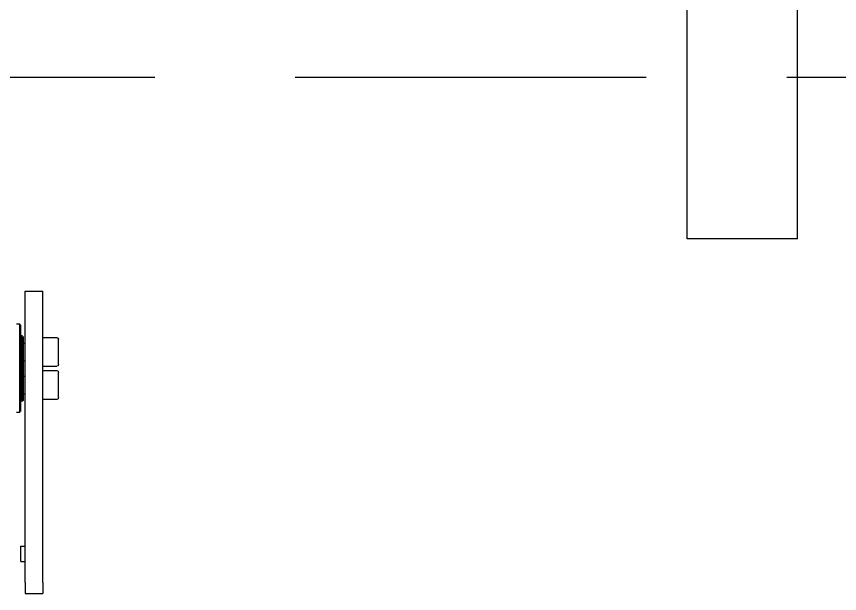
# Model space of a CAD drawing. Extents: x -1899985 to -450366, y 556196 to 2151267.
# Drawn here: x -660979 to -660392, y 576990 to 577401 of the extents above; entities that cross this region are included whole.
import ezdxf

# ---------------------------------------------------------------- set-up
doc = ezdxf.new("R2010")
doc.units = 0
doc.header["$LTSCALE"] = 1000
doc.header["$MEASUREMENT"] = 0
doc.linetypes.add('DASH', pattern=[0.35, 0.25, -0.1])
for name, color, linetype in [('A-LIN-V', 9, 'Continuous'), ('EWHS5T6M-2', 7, 'Continuous'), ('S-SB', 21, 'Continuous'), ('取电臂', 7, 'Continuous')]:
    doc.layers.add(name, color=color, linetype=linetype)
doc.layers.add('A-加建区域', color=47, linetype='Continuous', plot=False)

# ---------------------------------------------------------------- blocks, each defined once
blk = doc.blocks.new('w432424324')
at = {"layer": 'A-加建区域', "linetype": 'DASH'}
blk.add_lwpolyline([(-750464.66, 577357.45), (-768794.66, 577357.45)], dxfattribs=at)
blk = doc.blocks.new('吊车5')
at = {"layer": 'EWHS5T6M-2', "color": 3, "linetype": 'Continuous'}
for p, q in [((1560323.98, -80107.7), (1560323.98, -80052.7)), ((1560336.55, -80052.7), (1560323.98, -80052.7)), ((1560336.55, -80107.7), (1560336.55, -80052.7)), ((1560339.69, -80077.06), (1560340.48, -80076.28)), ((1560339.69, -80138.35), (1560339.69, -80077.06)), ((1560340.48, -80139.13), (1560340.48, -80076.28)), ((1560340.48, -80076.28), (1560342.83, -80076.28)), ((1560338.91, -80084.13), (1560338.91, -80131.28)), ((1560312.82, -80104.88), (1560312.82, -80086.96)), ((1560323.98, -80085.7), (1560314.08, -80085.7)), ((1560338.12, -80089.63), (1560336.55, -80089.63)), ((1560338.12, -80084.92), (1560338.12, -80130.49)), ((1560338.12, -80102.2), (1560336.55, -80102.2)), ((1560323.98, -80106.13), (1560314.08, -80106.13)), ((1560323.98, -80252.66), (1560323.98, -80107.7)), ((1560336.55, -80252.66), (1560336.55, -80107.7)), ((1560312.82, -80128.45), (1560312.82, -80110.53)), ((1560323.98, -80109.28), (1560314.08, -80109.28)), ((1560338.12, -80113.2), (1560336.55, -80113.2)), ((1560323.98, -80129.7), (1560314.08, -80129.7)), ((1560338.12, -80125.78), (1560336.55, -80125.78)), ((1560338.12, -80130.49), (1560338.91, -80131.28)), ((1560340.48, -80139.13), (1560342.83, -80139.13)), ((1560339.69, -80234.2), (1560336.55, -80234.2)), ((1560339.69, -80245.2), (1560339.69, -80234.2)), ((1560339.69, -80245.2), (1560336.55, -80245.2)), ((1560323.98, -80260.13), (1560323.98, -80252.66)), ((1560336.55, -80260.13), (1560336.55, -80252.66)), ((1560323.98, -80260.13), (1560323.98, -80267.99)), ((1560336.55, -80260.13), (1560336.55, -80267.99)), ((1560336.55, -80267.99), (1560323.98, -80267.99))]:
    blk.add_line(p, q, dxfattribs=at)
for centre, start, end in [((1560314.08, -80086.96), 90, 180), ((1560314.08, -80104.88), 180, 270), ((1560314.08, -80110.53), 90, 180), ((1560314.08, -80128.45), 180, 270)]:
    blk.add_arc(centre, 1.26, start, end, dxfattribs=at)
at = {"layer": '取电臂', "color": 3, "linetype": 'Continuous'}
for p, q in [((1559786.55, -80015.48), (1559786.55, -79836.34)), ((1559786.55, -80015.48), (1559786.55, -79836.34)), ((1559865.12, -80015.48), (1559865.12, -79836.34)), ((1559865.12, -80015.48), (1559865.12, -79836.34)), ((1559786.55, -80015.48), (1559792.83, -80015.48)), ((1559786.55, -80015.48), (1559792.83, -80015.48)), ((1559792.83, -80015.48), (1559858.83, -80015.48)), ((1559792.83, -80015.48), (1559858.83, -80015.48)), ((1559858.83, -80015.48), (1559865.12, -80015.48)), ((1559858.83, -80015.48), (1559865.12, -80015.48))]:
    blk.add_line(p, q, dxfattribs=at)

msp = doc.modelspace()

# ---------------------------------------------------------------- block references
at = {"layer": 'A-LIN-V'}
msp.add_blockref('w432424324', (95534.66, 0), dxfattribs=at)
at = {"layer": 'S-SB', "xscale": -1}
msp.add_blockref('吊车5', (899364.29, 657258.07), dxfattribs=at)

doc.saveas('drawing.dxf')
